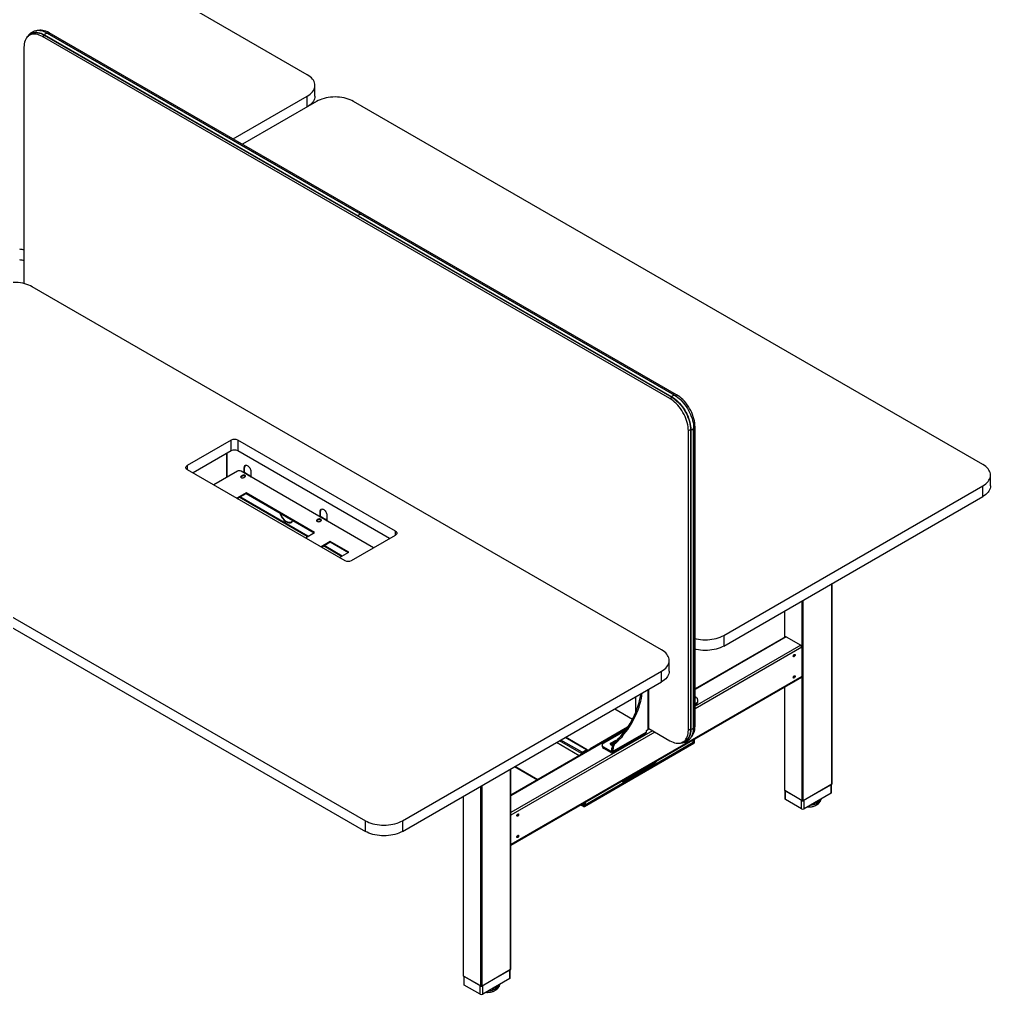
# Model space of a CAD drawing. Header units: millimetres. Extents: x -429 to 14753, y -632 to 5751.
# Drawn here: x 12898 to 14753, y -632 to 1231 of the extents above; entities that cross this region are included whole.
import ezdxf

# ---------------------------------------------------------------- set-up
doc = ezdxf.new("R2010")
doc.units = ezdxf.units.MM
doc.header["$LTSCALE"] = 100

msp = doc.modelspace()

# ---------------------------------------------------------------- linework, layer by layer
at = {"color": 7, "linetype": 'Continuous', "lineweight": -3}
for p, q in [((13448.19, 1125.82), (12246.1, 1819.77)), ((12922.2, 1204.1), (12917.25, 1201.24)), ((12942.25, 1198.76), (12946.22, 1201.06)), ((14140.8, 506.86), (12942.25, 1198.76)), ((12945.79, 1201.62), (13545.06, 855.67)), ((12945.79, 1201.62), (12945.79, 1201.37)), ((12945.79, 1201.37), (13545.06, 855.42)), ((12945.83, 1201.28), (13545.1, 855.33)), ((12945.95, 1202.06), (13545.23, 856.11)), ((12951.28, 1205.14), (13550.55, 859.18)), ((13550.61, 859.16), (12951.34, 1205.11)), ((12952.3, 1204.56), (12954.98, 1206.11)), ((14153.53, 514.2), (12954.98, 1206.11)), ((12906.9, 1178.35), (12906.9, 726.66)), ((13462.83, 1085), (13462.83, 1105.41)), ((13306.48, 1003.19), (13448.19, 1085)), ((13448.19, 1064.59), (13448.19, 1085)), ((13465.86, 1074.8), (13324.15, 992.99)), ((14738.66, 380.85), (13536.57, 1074.8)), ((13550.55, 859.18), (14149.82, 513.23)), ((14149.89, 513.21), (13550.61, 859.16)), ((13545.06, 855.67), (14144.33, 509.71)), ((13545.06, 855.67), (13545.06, 855.42)), ((13545.06, 855.42), (14144.33, 509.47)), ((13545.1, 855.33), (14144.37, 509.38)), ((13545.23, 856.11), (14144.5, 510.16)), ((14124.89, 26.53), (12922.81, 720.48)), ((14140.8, 506.86), (14144.82, 509.18)), ((14144.33, 509.71), (14144.33, 509.47)), ((14144.33, 509.71), (14144.72, 509.49)), ((14150.82, 512.64), (14153.53, 514.2)), ((14176.15, 445.62), (14180.18, 447.94)), ((14180.12, 447.46), (14180.12, -124.94)), ((14180.4, 447.25), (14180.18, 447.37)), ((14180.18, 447.37), (14180.18, -125.02)), ((14180.38, 448.29), (14180.4, 447.25)), ((14186.17, 451.4), (14188.88, 452.97)), ((14186.19, 450.25), (14186.19, -122.15)), ((14186.2, -122.08), (14186.2, 450.31)), ((14188.88, -119.43), (14188.88, 452.97)), ((14176.15, -126.78), (14176.15, 445.62)), ((14180.4, 447.25), (14180.4, -125.14)), ((14180.86, 447.18), (14180.86, -125.22)), ((13302.88, 427.18), (13218.73, 378.6)), ((13302.88, 406.77), (13302.88, 427.18)), ((13616.83, 253.29), (13315.6, 427.18)), ((13315.6, 427.18), (13315.6, 406.77)), ((12357.12, 393.91), (13559.2, -300.04)), ((13302.88, 406.77), (13230.05, 364.72)), ((13293.9, 401.58), (13293.9, 355.94)), ((13294.18, 401.75), (13294.18, 356.1)), ((13605.51, 239.4), (13315.6, 406.77)), ((12357.12, 373.5), (13559.2, -320.45)), ((13218.73, 378.6), (13218.73, 371.26)), ((13328.33, 375.33), (13327.77, 375)), ((13327.77, 365.26), (13327.77, 375)), ((13328.33, 365.25), (13328.33, 375.33)), ((13218.73, 371.26), (13519.96, 197.36)), ((13314.54, 367.86), (13269.58, 341.9)), ((13574.82, 221.68), (13321.61, 367.86)), ((13324.09, 359.9), (13321.97, 358.67)), ((13321.97, 357.86), (13324.09, 359.08)), ((13321.97, 357.86), (13321.97, 358.67)), ((13324.09, 359.08), (13324.09, 359.9)), ((13327.55, 365.16), (13326.92, 364.8)), ((13326.92, 355.82), (13329.04, 357.04)), ((13327.55, 365.16), (13329.32, 364.14)), ((13330.12, 364.22), (13328.35, 365.24)), ((13330.74, 363.33), (13329.32, 364.14)), ((13330.74, 363.33), (13332.86, 362.1)), ((13333.66, 362.18), (13331.54, 363.41)), ((13334.27, 361.29), (13332.86, 362.1)), ((13334.27, 361.29), (13336.39, 360.06)), ((13337.19, 360.14), (13335.07, 361.36)), ((13337.81, 359.24), (13336.39, 360.06)), ((13337.81, 359.24), (13339.57, 358.22)), ((13340.37, 358.3), (13338.61, 359.32)), ((13338.94, 357.86), (13339.57, 358.22)), ((13339.5, 357.53), (13339.57, 357.57)), ((13339.57, 357.57), (13339.57, 358.22)), ((13339.57, 357.57), (13340.14, 357.24)), ((13340.14, 357.24), (13340.49, 357.45)), ((13340.49, 357.04), (13340.14, 357.24)), ((13340.49, 367.65), (13340.49, 357.04)), ((14753.3, 340.03), (14753.3, 360.44)), ((14243.68, 54.29), (14738.66, 340.03)), ((14738.66, 319.62), (14738.66, 340.03)), ((13331.13, 326.44), (13313.75, 316.4)), ((13314.45, 316), (13331.13, 325.62)), ((13448.22, 243), (13318.11, 318.11)), ((13449.35, 243.65), (13319.25, 318.76)), ((13461.95, 250.92), (13331.13, 326.44)), ((13331.13, 325.62), (13331.13, 326.44)), ((13331.13, 325.62), (13461.24, 250.51)), ((14243.68, 33.87), (14738.66, 319.62)), ((13472.51, 281.48), (13471.87, 281.11)), ((13472.51, 281.48), (13474.28, 280.46)), ((13473.29, 291.65), (13472.72, 291.32)), ((13472.72, 281.58), (13472.72, 291.32)), ((13473.29, 281.57), (13473.29, 291.65)), ((13475.08, 280.54), (13473.31, 281.56)), ((13475.69, 279.64), (13474.28, 280.46)), ((13475.69, 279.64), (13477.81, 278.42)), ((13478.61, 278.5), (13476.49, 279.72)), ((13485.45, 283.97), (13485.45, 273.36)), ((13407.67, 271.33), (13407.67, 272.15)), ((13409.08, 271.33), (13409.08, 270.51)), ((13409.08, 270.51), (13409.65, 270.84)), ((13409.65, 271.06), (13409.65, 270.84)), ((13417.02, 270.64), (13418.01, 270.06)), ((13417.38, 270.83), (13417.94, 271.15)), ((13469.05, 276.22), (13466.92, 274.99)), ((13466.92, 274.17), (13469.05, 275.4)), ((13466.92, 274.17), (13466.92, 274.99)), ((13469.05, 275.4), (13469.05, 276.22)), ((13471.87, 272.13), (13474, 273.36)), ((13479.23, 277.6), (13477.81, 278.42)), ((13479.23, 277.6), (13481.35, 276.38)), ((13482.15, 276.46), (13480.03, 277.68)), ((13482.76, 275.56), (13481.35, 276.38)), ((13482.76, 275.56), (13484.53, 274.54)), ((13485.33, 274.62), (13483.56, 275.64)), ((13483.9, 274.17), (13484.53, 274.54)), ((13484.46, 273.85), (13484.53, 273.89)), ((13484.53, 273.89), (13484.53, 274.54)), ((13484.53, 273.89), (13485.1, 273.56)), ((13485.1, 273.56), (13485.45, 273.77)), ((13485.45, 273.36), (13485.1, 273.56)), ((13444.56, 240.89), (13461.95, 250.92)), ((13532.69, 197.36), (13616.83, 245.94)), ((13616.83, 245.94), (13616.83, 253.29)), ((13492, 233.57), (13474.61, 223.54)), ((13475.32, 223.13), (13492, 232.76)), ((13513.63, 205.24), (13478.98, 225.24)), ((13514.76, 205.89), (13480.11, 225.9)), ((13527.35, 213.16), (13492, 233.57)), ((13492, 232.76), (13492, 233.57)), ((13492, 232.76), (13526.65, 212.76)), ((13509.97, 203.13), (13527.35, 213.16)), ((14450.16, -230.31), (14450.16, 153.07)), ((14450.6, -229.7), (14450.6, 153.32)), ((14393.59, -261.74), (14393.59, 120.41)), ((14395.71, -261.74), (14395.71, 121.64)), ((14359.91, 100.97), (14359.91, 50.53)), ((14360.35, 50.78), (14360.35, 101.23)), ((14361.68, 51.55), (14188.88, -48.21)), ((14363.18, 51.4), (14188.88, -49.22)), ((14243.68, 54.29), (14243.68, 33.87)), ((14363.18, 51.4), (14390.76, 35.48)), ((14390.76, 35.48), (14188.88, -81.06)), ((14392.88, 31.8), (14188.88, -85.96)), ((14392.88, 31.8), (14392.88, -24.54)), ((14139.53, -14.3), (14139.53, 6.12)), ((14377.85, 17.01), (14377.82, 17.28)), ((13629.91, -300.04), (14124.89, -14.29)), ((14124.89, -34.71), (14124.89, -14.29)), ((13629.91, -320.45), (14124.89, -34.71)), ((14392.88, -24.54), (13836.83, -345.54)), ((13836.83, -346.56), (14392.26, -25.91)), ((14377.85, -23.82), (14377.82, -23.54)), ((14098.72, -49.81), (14098.72, -125.76)), ((14100.48, -123.31), (14100.48, -48.79)), ((14359.91, -44.58), (14359.91, -241.94)), ((14360.35, -242.56), (14360.35, -44.33)), ((14076.1, -91.5), (14076.1, -62.87)), ((14193.48, -74.33), (14188.88, -76.98)), ((14191.41, -64.74), (14189.28, -63.52)), ((14193.48, -69.32), (14193.48, -74.33)), ((14035.42, -86.36), (14069.32, -105.93)), ((14188.88, -79.01), (14192.23, -77.07)), ((14058.79, -123.31), (13836.83, -251.45)), ((14057.6, -125.01), (13836.83, -252.46)), ((14107.56, -128.01), (13836.83, -284.3)), ((14060.12, -121.35), (13988.63, -162.62)), ((14059.03, -122.96), (13989.48, -163.11)), ((14014.58, -151.48), (14055.57, -127.82)), ((14095.9, -127.39), (14098.72, -125.76)), ((14095.9, -130.66), (14095.9, -127.39)), ((14100.4, -123.87), (14140.8, -147.19)), ((14176.15, -126.78), (14180.12, -124.48)), ((14180.4, -125.14), (14180.18, -125.02)), ((14186.2, -120.98), (14188.88, -119.43)), ((14111.81, -130.46), (13836.83, -289.2)), ((13971.8, -171.69), (13929.7, -147.38)), ((13973.21, -169.24), (13932.53, -145.75)), ((13981.7, -164.34), (13941.02, -140.85)), ((13982.7, -164.24), (13941.6, -140.51)), ((14028.37, -151.48), (14035.79, -147.19)), ((14031.01, -170.15), (14094.65, -133.41)), ((14095.9, -130.66), (14032.26, -167.4)), ((14035.79, -149.64), (14035.79, -147.19)), ((14165.8, -149.67), (14170.74, -146.81)), ((14185.42, -150.11), (14185.42, -145.32)), ((14186.12, -149.55), (14186.12, -144.91)), ((14187.47, -150.07), (14187.47, -144.14)), ((14188.17, -149.66), (14188.17, -143.73)), ((13967.74, -175.87), (13924.04, -150.65)), ((13973.21, -169.24), (13981.7, -164.34)), ((13973.21, -170.05), (13981.7, -165.15)), ((13977.46, -272.12), (14186.76, -151.29)), ((13977.46, -272.94), (14186.76, -152.11)), ((13977.94, -270.69), (14185.28, -151)), ((13978.8, -269.39), (14185.42, -150.11)), ((13982.59, -167.3), (13980.28, -165.97)), ((13983.17, -166.96), (13980.87, -165.63)), ((13981.7, -165.15), (13981.7, -164.34)), ((13982.41, -165.56), (13981.7, -165.15)), ((13983.11, -165.15), (13982.41, -165.56)), ((13982.41, -165.56), (13982.41, -166.52)), ((13983.11, -165.15), (13983.11, -166.93)), ((13988.63, -162.62), (13989.48, -163.11)), ((14011.65, -155.56), (14011.65, -158.01)), ((14028.01, -167.4), (14014.58, -159.64)), ((14014.58, -162.09), (14014.58, -159.64)), ((14028.01, -169.85), (14014.58, -162.09)), ((14028.01, -167.4), (14030.13, -166.17)), ((14028.01, -167.4), (14028.01, -169.85)), ((14028.37, -153.93), (14035.79, -149.64)), ((14028.37, -153.93), (14028.37, -151.48)), ((14030.13, -161.17), (14032.26, -162.39)), ((14030.13, -166.17), (14030.13, -161.17)), ((14030.13, -166.17), (14032.26, -167.4)), ((14032.26, -167.4), (14032.26, -162.39)), ((14037.41, -151.55), (14035.29, -150.33)), ((14035.79, -149.64), (14036.35, -149.37)), ((14186.76, -151.29), (14185.46, -150.54)), ((14187.47, -150.07), (14186.12, -149.29)), ((14186.76, -152.11), (14186.76, -151.29)), ((14187.47, -150.07), (14188.17, -149.66)), ((13972.51, -171.28), (13971.8, -171.69)), ((13971.8, -173.53), (13971.8, -171.69)), ((13972.51, -173.12), (13972.51, -171.28)), ((13974.1, -172.2), (13972.51, -171.28)), ((13973.21, -169.24), (13973.21, -170.05)), ((13976.93, -170.57), (13974.63, -169.24)), ((13836.39, -584.63), (13836.39, -201.25)), ((13836.83, -584.02), (13836.83, -201)), ((13844.25, -196.71), (13887.94, -221.94)), ((13888.53, -221.6), (13844.83, -196.38)), ((14099.43, -196.81), (14064.78, -216.81)), ((14064.78, -217.62), (14099.43, -197.62)), ((14098.72, -197.21), (14099.43, -197.62)), ((14099.43, -197.62), (14099.43, -196.81)), ((14110.39, -190.48), (14100.14, -196.4)), ((14100.14, -197.21), (14110.39, -191.3)), ((14100.14, -196.4), (14100.14, -197.21)), ((14109.68, -190.89), (14110.39, -191.3)), ((14053.07, -223.52), (14053.82, -223.95)), ((14064.08, -217.22), (14053.82, -223.14)), ((14053.82, -223.95), (14064.08, -218.03)), ((14063.37, -217.62), (14064.08, -218.03)), ((14064.08, -218.03), (14064.08, -217.22)), ((14064.78, -216.81), (14064.78, -217.62)), ((13779.82, -616.06), (13779.82, -233.91)), ((13781.94, -616.06), (13781.94, -232.68)), ((14450.16, -230.31), (14395.71, -261.74)), ((14448.74, -231.13), (14397.12, -260.93)), ((14448.74, -247.46), (14448.74, -231.13)), ((14449.77, -246.03), (14449.77, -230.54)), ((13746.15, -253.35), (13746.15, -596.27)), ((13746.59, -596.88), (13746.59, -253.09)), ((14393.59, -261.74), (14360.35, -242.56)), ((14360.74, -242.78), (14360.74, -258.28)), ((14392.17, -260.93), (14361.77, -243.37)), ((14361.77, -259.7), (14361.77, -243.37)), ((14392.17, -277.26), (14361.77, -259.7)), ((14448.74, -247.46), (14397.12, -277.26)), ((13970.32, -269.49), (13976.46, -273.04)), ((13976.04, -272.12), (13970.9, -269.15)), ((13976.04, -266.19), (13976.04, -272.12)), ((13976.04, -272.12), (13976.75, -271.71)), ((13976.75, -265.78), (13976.75, -271.71)), ((13977.46, -272.12), (13976.75, -271.71)), ((13977.46, -272.12), (13977.46, -272.94)), ((13978.8, -264.6), (13978.8, -269.39)), ((14392.17, -277.26), (14392.17, -260.93)), ((14397.12, -277.26), (14397.12, -260.93)), ((13559.2, -320.45), (13559.2, -300.04)), ((13629.91, -300.04), (13629.91, -320.45)), ((13836.39, -584.63), (13781.94, -616.06)), ((13834.97, -585.45), (13783.35, -615.25)), ((13834.97, -601.78), (13834.97, -585.45)), ((13836, -600.35), (13836, -584.86)), ((13779.82, -616.06), (13746.59, -596.88)), ((13746.97, -597.1), (13746.97, -612.6)), ((13778.4, -615.25), (13748, -597.69)), ((13748, -614.03), (13748, -597.69)), ((13778.4, -631.58), (13748, -614.03)), ((13834.97, -601.78), (13783.35, -631.58)), ((13778.4, -631.58), (13778.4, -615.25)), ((13783.35, -631.58), (13783.35, -615.25))]:
    msp.add_line(p, q, dxfattribs=at)
at = {"color": 7, "linetype": 'Continuous', "lineweight": -3, "flags": 128}
for points in [[(12942.25, 1198.76), (12939.17, 1200.39), (12936.11, 1201.69), (12933.1, 1202.65), (12930.16, 1203.28), (12927.31, 1203.56), (12924.57, 1203.5), (12921.97, 1203.09), (12919.53, 1202.33), (12917.25, 1201.24), (12915.17, 1199.81), (12913.29, 1198.07), (12911.63, 1196.02), (12910.21, 1193.69), (12909.03, 1191.08), (12908.1, 1188.22), (12907.43, 1185.12), (12907.03, 1181.83), (12906.9, 1178.35)], [(12915.51, 1200.08), (12916.25, 1200.92), (12918.16, 1202.69), (12920.29, 1204.14), (12922.61, 1205.26), (12925.1, 1206.03), (12927.76, 1206.45), (12930.55, 1206.52), (12933.45, 1206.23), (12936.45, 1205.59), (12939.52, 1204.6), (12942.64, 1203.28), (12945.79, 1201.62)], [(12916.54, 1200.8), (12918.32, 1202.44), (12920.44, 1203.88), (12922.74, 1204.99), (12925.22, 1205.76), (12927.86, 1206.18), (12930.64, 1206.24), (12933.53, 1205.96), (12936.51, 1205.32), (12939.56, 1204.34), (12942.66, 1203.02), (12945.79, 1201.37)], [(12918.92, 1202.2), (12920.53, 1203.66), (12920.77, 1203.84)], [(12920.22, 1202.95), (12920.92, 1203.54), (12922.72, 1204.8)], [(12922.2, 1204.1), (12924.47, 1205.19), (12926.92, 1205.94)], [(12922.23, 1205.59), (12923.62, 1206.1), (12926.06, 1206.71), (12928.65, 1206.99), (12931.35, 1206.96), (12934.15, 1206.6), (12937.03, 1205.93), (12939.97, 1204.95), (12942.95, 1203.65), (12945.95, 1202.06)], [(12954.98, 1206.11), (12951.9, 1207.73), (12948.84, 1209.03), (12945.83, 1210), (12942.89, 1210.63), (12940.04, 1210.91), (12937.3, 1210.85), (12934.7, 1210.43), (12933.8, 1210.2)], [(12951.34, 1205.11), (12951.31, 1205.13), (12951.28, 1205.14)], [(13448.19, 1085), (13451.13, 1086.86), (13453.79, 1088.86), (13456.13, 1090.98), (13458.15, 1093.21), (13459.82, 1095.54), (13461.13, 1097.94), (13462.07, 1100.4), (13462.64, 1102.9), (13462.83, 1105.41), (13462.64, 1107.93), (13462.07, 1110.42), (13461.13, 1112.88), (13459.82, 1115.28), (13458.15, 1117.61), (13456.13, 1119.84), (13453.79, 1121.97), (13451.13, 1123.97), (13448.19, 1125.82)], [(13462.83, 1085), (13462.64, 1082.48), (13462.07, 1079.99), (13461.13, 1077.53), (13459.82, 1075.13), (13458.15, 1072.8), (13456.13, 1070.57), (13453.79, 1068.44), (13451.13, 1066.44), (13448.63, 1064.85)], [(13536.57, 1074.8), (13533.36, 1076.5), (13529.9, 1078.03), (13526.22, 1079.38), (13522.35, 1080.55), (13518.32, 1081.51), (13514.16, 1082.27), (13509.9, 1082.81), (13505.58, 1083.14), (13501.22, 1083.25), (13496.86, 1083.14), (13492.54, 1082.81), (13488.28, 1082.27), (13484.12, 1081.51), (13480.09, 1080.55), (13476.22, 1079.38), (13472.54, 1078.03), (13469.08, 1076.5), (13465.86, 1074.8)], [(13550.61, 859.16), (13550.59, 859.17), (13550.55, 859.18)], [(12922.81, 720.48), (12919.59, 722.18), (12916.13, 723.71), (12912.45, 725.06), (12908.58, 726.22), (12904.55, 727.19), (12900.39, 727.95), (12896.13, 728.49), (12891.81, 728.82), (12887.45, 728.93), (12883.09, 728.82), (12878.77, 728.49), (12874.51, 727.95), (12870.35, 727.19), (12866.32, 726.22), (12862.45, 725.06), (12858.77, 723.71), (12855.31, 722.18), (12852.09, 720.48)], [(14176.15, 445.62), (14176.02, 449.26), (14175.62, 453.02), (14174.95, 456.88), (14174.02, 460.81), (14172.84, 464.79), (14171.42, 468.77), (14169.76, 472.73), (14167.88, 476.64), (14165.8, 480.47), (14163.52, 484.19), (14161.08, 487.77), (14158.47, 491.18), (14155.74, 494.41), (14152.89, 497.41), (14149.95, 500.18), (14146.94, 502.69), (14143.88, 504.92), (14140.8, 506.86)], [(14144.33, 509.47), (14147.46, 507.51), (14150.56, 505.25), (14153.61, 502.7), (14156.59, 499.89), (14159.48, 496.84), (14162.26, 493.57), (14164.9, 490.11), (14167.38, 486.48), (14169.68, 482.71), (14171.8, 478.83), (14173.7, 474.86), (14175.38, 470.85), (14176.82, 466.81), (14178.02, 462.78), (14178.96, 458.79), (14179.64, 454.88), (14180.05, 451.06), (14180.18, 447.37)], [(14144.5, 510.16), (14147.5, 508.28), (14150.48, 506.13), (14153.43, 503.72), (14156.31, 501.07), (14159.11, 498.19), (14161.81, 495.11), (14164.39, 491.84), (14166.83, 488.41), (14169.13, 484.84), (14171.25, 481.16), (14173.19, 477.39), (14174.94, 473.56), (14176.48, 469.69), (14177.8, 465.81), (14178.89, 461.95), (14179.75, 458.13), (14180.37, 454.37), (14180.74, 450.71), (14180.86, 447.18)], [(14144.72, 509.49), (14147.48, 507.74), (14150.59, 505.47), (14153.67, 502.91), (14156.67, 500.08), (14159.57, 497.01), (14162.36, 493.73), (14165.02, 490.24), (14167.51, 486.59), (14169.83, 482.8), (14171.96, 478.89), (14173.87, 474.9), (14175.56, 470.86), (14177.02, 466.8), (14178.22, 462.75), (14179.17, 458.74), (14179.85, 454.8), (14180.26, 450.96), (14180.38, 448.29)], [(14149.82, 513.23), (14152.83, 511.35), (14155.81, 509.2), (14158.75, 506.79), (14161.63, 504.14), (14164.43, 501.26), (14167.13, 498.18), (14169.71, 494.91), (14172.16, 491.48), (14174.45, 487.92), (14176.58, 484.23), (14178.52, 480.47), (14180.26, 476.63), (14181.8, 472.76), (14183.12, 468.88), (14184.22, 465.02), (14185.07, 461.2), (14185.69, 457.45), (14186.06, 453.79), (14186.19, 450.25)], [(14149.89, 513.21), (14149.86, 513.22), (14149.82, 513.23)], [(14188.88, 452.97), (14188.75, 456.6), (14188.34, 460.37), (14187.68, 464.23), (14186.75, 468.16), (14185.57, 472.13), (14184.14, 476.11), (14182.49, 480.08), (14180.61, 483.99), (14178.53, 487.81), (14176.25, 491.53), (14173.8, 495.11), (14171.2, 498.53), (14168.47, 501.75), (14165.62, 504.76), (14162.68, 507.53), (14159.66, 510.04), (14156.61, 512.27), (14153.53, 514.2)], [(14186.2, 450.31), (14186.2, 450.28), (14186.19, 450.25)], [(13218.73, 371.26), (13217.61, 372.04), (13216.78, 372.94), (13216.27, 373.92), (13216.09, 374.93), (13216.27, 375.94), (13216.78, 376.92), (13217.61, 377.82), (13218.73, 378.6)], [(13327.77, 375), (13327.9, 376.45), (13328.32, 377.67), (13328.98, 378.62), (13329.87, 379.25), (13330.95, 379.53), (13332.16, 379.45), (13333.46, 379.02), (13334.79, 378.25), (13336.1, 377.18), (13337.31, 375.86), (13338.39, 374.33), (13339.28, 372.68), (13339.94, 370.96), (13340.35, 369.26), (13340.49, 367.65)], [(14738.66, 340.03), (14741.6, 341.89), (14744.26, 343.88), (14746.6, 346.01), (14748.62, 348.24), (14750.29, 350.57), (14751.6, 352.97), (14752.54, 355.43), (14753.11, 357.92), (14753.3, 360.44), (14753.11, 362.95), (14752.54, 365.45), (14751.6, 367.91), (14750.29, 370.31), (14748.62, 372.64), (14746.6, 374.87), (14744.26, 377), (14741.6, 378.99), (14738.66, 380.85)], [(13321.97, 358.67), (13321.27, 358.1), (13320.96, 357.42), (13321.06, 356.72), (13321.58, 356.09), (13322.43, 355.59), (13323.54, 355.29), (13324.75, 355.23), (13325.92, 355.41), (13326.92, 355.82)], [(13321.01, 356.84), (13321.27, 357.28), (13321.97, 357.86)], [(13329.04, 357.04), (13329.74, 357.61), (13330.05, 358.29), (13329.94, 358.99), (13329.43, 359.63), (13328.57, 360.12), (13327.47, 360.42), (13326.26, 360.48), (13325.08, 360.3), (13324.09, 359.9)], [(13324.09, 359.08), (13325.08, 359.48), (13326.26, 359.66), (13327.47, 359.6), (13328.57, 359.31), (13329.43, 358.81), (13329.94, 358.17), (13329.99, 358.06)], [(13328.9, 359), (13327.86, 359.46), (13327.14, 359.65)], [(13329.98, 358.04), (13329.69, 358.4), (13328.9, 359)], [(13329.77, 357.66), (13329.69, 357.74), (13328.9, 358.35)], [(14753.3, 340.03), (14753.11, 337.51), (14752.54, 335.01), (14751.6, 332.55), (14750.29, 330.15), (14748.62, 327.83), (14746.6, 325.59), (14744.26, 323.47), (14741.6, 321.47), (14738.66, 319.62)], [(13472.72, 291.32), (13472.86, 292.77), (13473.27, 293.99), (13473.94, 294.94), (13474.83, 295.57), (13475.9, 295.85), (13477.12, 295.77), (13478.42, 295.34), (13479.75, 294.57), (13481.05, 293.5), (13482.27, 292.17), (13483.34, 290.65), (13484.24, 288.99), (13484.9, 287.28), (13485.31, 285.58), (13485.45, 283.97)], [(13404.8, 274.37), (13406.28, 273.07), (13407.67, 272.03)], [(13420.22, 274.19), (13419.59, 272.98), (13418.59, 271.75), (13417.38, 270.83), (13415.97, 270.24), (13414.4, 269.99), (13412.71, 270.09), (13410.92, 270.54), (13409.08, 271.33)], [(13409.08, 270.51), (13411.03, 269.67), (13412.93, 269.19), (13414.73, 269.08), (13416.39, 269.34), (13417.88, 269.96), (13419.16, 270.94), (13420.22, 272.25), (13420.98, 273.76)], [(13466.92, 274.99), (13466.23, 274.42), (13465.91, 273.74), (13466.02, 273.04), (13466.53, 272.4), (13467.39, 271.91), (13468.49, 271.61), (13469.7, 271.55), (13470.88, 271.73), (13471.87, 272.13)], [(13465.97, 273.15), (13466.23, 273.6), (13466.92, 274.17)], [(13474, 273.36), (13474.69, 273.93), (13475.01, 274.61), (13474.9, 275.31), (13474.39, 275.95), (13473.53, 276.44), (13472.43, 276.74), (13471.22, 276.8), (13470.04, 276.62), (13469.05, 276.22)], [(13469.05, 275.4), (13470.04, 275.8), (13471.22, 275.98), (13472.43, 275.92), (13473.53, 275.63), (13474.39, 275.13), (13474.9, 274.49), (13474.95, 274.38)], [(13473.85, 275.32), (13472.81, 275.77), (13472.09, 275.96)], [(13474.94, 274.35), (13474.64, 274.72), (13473.85, 275.32)], [(13474.73, 273.98), (13474.64, 274.06), (13473.85, 274.66)], [(13616.83, 253.29), (13617.95, 252.5), (13618.78, 251.6), (13619.29, 250.63), (13619.47, 249.61), (13619.29, 248.6), (13618.78, 247.62), (13617.95, 246.73), (13616.83, 245.94)], [(14188.88, 48.1), (14191.22, 47.57), (14195.38, 46.82), (14199.64, 46.27), (14203.97, 45.94), (14208.33, 45.83), (14212.68, 45.94), (14217.01, 46.27), (14221.27, 46.82), (14225.43, 47.57), (14229.46, 48.54), (14233.33, 49.7), (14237, 51.05), (14240.47, 52.58), (14243.68, 54.29)], [(14124.89, -14.29), (14127.83, -12.44), (14130.49, -10.44), (14132.83, -8.31), (14134.85, -6.08), (14136.52, -3.75), (14137.83, -1.35), (14138.77, 1.11), (14139.34, 3.6), (14139.53, 6.12), (14139.34, 8.63), (14138.77, 11.13), (14137.83, 13.59), (14136.52, 15.99), (14134.85, 18.32), (14132.83, 20.55), (14130.49, 22.67), (14127.83, 24.67), (14124.89, 26.53)], [(14243.68, 33.87), (14240.47, 32.17), (14237, 30.64), (14233.33, 29.29), (14229.46, 28.12), (14225.43, 27.16), (14221.27, 26.4), (14217.01, 25.86), (14212.68, 25.53), (14208.33, 25.42), (14203.97, 25.53), (14199.64, 25.86), (14195.38, 26.4), (14191.22, 27.16), (14188.88, 27.69)], [(14376.62, 14.66), (14376.75, 15.52), (14377.13, 16.4), (14377.71, 17.17), (14378.38, 17.72), (14379.06, 17.96), (14379.63, 17.84), (14380.02, 17.4), (14380.15, 16.7), (14380.02, 15.84), (14379.63, 14.96), (14379.06, 14.18), (14378.38, 13.64), (14377.71, 13.4), (14377.13, 13.51), (14376.75, 13.95), (14376.62, 14.66)], [(14139.53, -14.3), (14139.34, -16.81), (14138.77, -19.31), (14137.83, -21.77), (14136.52, -24.17), (14134.85, -26.49), (14132.83, -28.73), (14130.49, -30.85), (14127.83, -32.85), (14124.89, -34.71)], [(14376.62, -26.17), (14376.75, -25.31), (14377.13, -24.43), (14377.71, -23.65), (14378.38, -23.11), (14379.06, -22.87), (14379.63, -22.98), (14380.02, -23.42), (14380.15, -24.13), (14380.02, -24.99), (14379.63, -25.87), (14379.06, -26.64), (14378.38, -27.19), (14377.71, -27.42), (14377.13, -27.31), (14376.75, -26.87), (14376.62, -26.17)], [(14037.41, -151.55), (14041.49, -147.72), (14045.48, -143.66), (14049.38, -139.38), (14053.16, -134.89), (14056.81, -130.22), (14060.32, -125.38), (14063.68, -120.39), (14066.87, -115.27), (14069.89, -110.03), (14072.71, -104.7), (14075.34, -99.29), (14077.76, -93.82), (14079.96, -88.32), (14081.94, -82.81), (14083.68, -77.29), (14085.19, -71.81), (14086.45, -66.36), (14087.46, -60.99), (14088.2, -55.89)], [(14035.29, -150.33), (14039.37, -146.5), (14043.36, -142.43), (14047.26, -138.15), (14051.04, -133.67), (14054.69, -129), (14058.2, -124.16), (14061.56, -119.17), (14064.75, -114.04), (14067.76, -108.8), (14070.59, -103.47), (14073.22, -98.06), (14075.64, -92.6), (14077.84, -87.1), (14079.82, -81.58), (14081.56, -76.07), (14083.07, -70.58), (14084.33, -65.14), (14085.34, -59.76), (14085.72, -57.32)], [(14189.28, -63.52), (14189.16, -63.45), (14188.88, -63.32)], [(14188.88, -64.33), (14189.39, -64.28), (14190.39, -64.36), (14191.28, -64.67), (14192.04, -65.22), (14192.66, -65.98), (14193.11, -66.93), (14193.38, -68.06), (14193.48, -69.32)], [(14140.8, -147.19), (14143.88, -148.82), (14146.94, -150.12), (14149.95, -151.08), (14152.89, -151.71), (14155.74, -151.99), (14158.47, -151.93), (14161.08, -151.52), (14163.52, -150.76), (14165.8, -149.67), (14167.88, -148.24), (14169.76, -146.5), (14171.42, -144.45), (14172.84, -142.12), (14174.02, -139.51), (14174.95, -136.65), (14175.62, -133.56), (14176.02, -130.26), (14176.15, -126.78)], [(14180.4, -125.14), (14180.26, -128.69), (14179.85, -132.06), (14179.17, -135.21), (14178.22, -138.13), (14177.02, -140.79), (14175.56, -143.18), (14173.87, -145.26), (14171.96, -147.04), (14169.83, -148.49), (14167.51, -149.61), (14165.02, -150.38), (14163.93, -150.6)], [(14180.18, -125.02), (14180.05, -128.55), (14179.64, -131.89), (14178.96, -135.03), (14178.02, -137.93), (14176.82, -140.58), (14175.38, -142.95), (14173.7, -145.02), (14171.8, -146.79), (14169.68, -148.23), (14167.38, -149.34), (14165.06, -150.07)], [(14180.19, -124.85), (14180.05, -128.37), (14179.65, -131.7), (14178.97, -134.82), (14178.04, -137.71), (14176.84, -140.35), (14175.41, -142.71), (14173.73, -144.78), (14171.84, -146.54), (14169.73, -147.97), (14167.43, -149.08), (14165.93, -149.59)], [(14180.86, -125.22), (14180.74, -128.62), (14180.37, -131.85), (14179.75, -134.89), (14178.89, -137.72), (14177.8, -140.32), (14176.48, -142.68), (14174.94, -144.77), (14173.22, -146.56)], [(14182.03, -139.62), (14182.49, -139.15), (14184.14, -137.11), (14185.57, -134.77), (14186.75, -132.16), (14187.68, -129.3), (14188.34, -126.21), (14188.75, -122.91), (14188.88, -119.43)], [(14186.2, -122.08), (14186.2, -122.11), (14186.19, -122.15)], [(14169.81, -147.93), (14169.54, -148.04), (14167.46, -148.7)], [(14171.61, -146.71), (14169.62, -147.64), (14168.77, -147.95)], [(14174.7, -143.65), (14172.83, -145.39), (14170.75, -146.81), (14170.74, -146.81)], [(13989.48, -163.11), (13988.79, -163.59), (13988.36, -163.97)], [(14014.58, -159.64), (14013.33, -158.77), (14012.41, -157.77), (14011.84, -156.69), (14011.65, -155.56), (14011.84, -154.43), (14012.41, -153.35), (14013.33, -152.35), (14014.58, -151.48)], [(14031.24, -156.15), (14030.07, -155.99), (14028.88, -155.61), (14027.92, -155.06), (14027.28, -154.38), (14026.99, -153.61), (14027.08, -152.83), (14027.56, -152.1), (14028.37, -151.48)], [(14027.48, -154.64), (14027.56, -154.55), (14028.37, -153.93)], [(14429.63, -258.49), (14429.35, -259.6), (14428.65, -261.26), (14427.6, -262.86), (14426.22, -264.37), (14424.54, -265.77), (14422.58, -267.05), (14420.36, -268.18), (14417.93, -269.16), (14415.31, -269.95), (14412.54, -270.55), (14409.67, -270.96), (14407.75, -271.12)], [(14428.44, -259.18), (14427.6, -260.41), (14426.22, -261.92), (14424.54, -263.32), (14422.58, -264.6), (14420.36, -265.74), (14417.93, -266.71), (14415.31, -267.5), (14413.19, -267.98)], [(13848.41, -290.27), (13848.54, -289.41), (13848.93, -288.53), (13849.5, -287.75), (13850.18, -287.21), (13850.85, -286.97), (13851.43, -287.08), (13851.81, -287.53), (13851.94, -288.23), (13851.81, -289.09), (13851.43, -289.97), (13850.85, -290.75), (13850.18, -291.29), (13849.5, -291.53), (13848.93, -291.41), (13848.54, -290.97), (13848.41, -290.27)], [(13559.2, -300.04), (13562.42, -301.74), (13565.88, -303.27), (13569.56, -304.62), (13573.43, -305.78), (13577.46, -306.75), (13581.62, -307.51), (13585.87, -308.05), (13590.2, -308.38), (13594.56, -308.49), (13598.91, -308.38), (13603.24, -308.05), (13607.5, -307.51), (13611.66, -306.75), (13615.69, -305.78), (13619.56, -304.62), (13623.24, -303.27), (13626.7, -301.74), (13629.91, -300.04)], [(13629.91, -320.45), (13626.7, -322.15), (13623.24, -323.68), (13619.56, -325.04), (13615.69, -326.2), (13611.66, -327.16), (13607.5, -327.92), (13603.24, -328.46), (13598.91, -328.79), (13594.56, -328.9), (13590.2, -328.79), (13585.87, -328.46), (13581.62, -327.92), (13577.46, -327.16), (13573.43, -326.2), (13569.56, -325.04), (13565.88, -323.68), (13562.42, -322.15), (13559.2, -320.45)], [(13848.41, -331.1), (13848.54, -330.24), (13848.93, -329.35), (13849.5, -328.58), (13850.18, -328.04), (13850.85, -327.8), (13851.43, -327.91), (13851.81, -328.35), (13851.94, -329.06), (13851.81, -329.92), (13851.43, -330.8), (13850.85, -331.57), (13850.18, -332.12), (13849.5, -332.35), (13848.93, -332.24), (13848.54, -331.8), (13848.41, -331.1)], [(13815.86, -612.81), (13815.59, -613.92), (13814.88, -615.58), (13813.83, -617.18), (13812.45, -618.69), (13810.77, -620.1), (13808.81, -621.37), (13806.6, -622.51), (13804.16, -623.48), (13801.54, -624.27), (13798.78, -624.88), (13795.9, -625.28), (13793.98, -625.44)], [(13814.67, -613.5), (13813.83, -614.73), (13812.45, -616.24), (13810.77, -617.65), (13808.81, -618.92), (13806.6, -620.06), (13804.16, -621.03), (13801.54, -621.82), (13799.42, -622.3)]]:
    msp.add_lwpolyline(points, dxfattribs=at)
at = {"color": 7, "linetype": 'Continuous', "lineweight": -3}
for centre, radius, start, end in [((12929.18, 1189.15), 17.86, 112.92482, 145.84037), ((12929.89, 1187.73), 18.47, 83.85377, 132.59793), ((12932.12, 1173.01), 37.41, 59.19192, 77.9383), ((12946.55, 1201.59), 0.763, 141.30471, 177.43), ((12945.89, 1201.36), 0.1, 174.19564, 234.49218), ((12951.47, 1198.66), 6.48, 91.67597, 148.31865), ((13550.74, 852.71), 6.48, 91.67597, 148.31865), ((13545.82, 855.63), 0.763, 141.30471, 177.43), ((13545.16, 855.41), 0.1, 174.19564, 234.49218), ((12916.94, 869.48), 78.62, 256.36927, 262.66136), ((12916.94, 849.07), 78.62, 256.36927, 262.66136), ((14145.1, 509.68), 0.763, 141.30471, 177.43), ((14144.43, 509.46), 0.1, 174.19564, 234.49218), ((14150.01, 506.75), 6.48, 91.67597, 148.31865), ((14180.22, 447.47), 0.1, 185.51136, 245.80878), ((14180.67, 453.65), 6.48, 271.68015, 328.31448), ((13309.24, 414.9), 13.83, 62.60967, 117.39033), ((14180.75, 447.93), 0.763, 242.57351, 278.69449), ((13309.24, 394.48), 13.83, 62.60967, 117.39033), ((13332.92, 375.77), 4.61, 130.56272, 185.49368), ((13318.08, 361.03), 7.69, 62.60967, 117.39033), ((13325.48, 351.65), 7.52, 62.97952, 101.60985), ((13328.02, 364.51), 0.805, 65.69288, 125.61758), ((13329.76, 363.6), 0.699, 350.78596, 129.20329), ((13331.2, 362.67), 0.805, 65.69288, 125.61758), ((13333.3, 361.56), 0.699, 350.78596, 129.20329), ((13334.74, 360.63), 0.805, 65.69288, 125.61758), ((13336.83, 359.52), 0.699, 350.78596, 129.20329), ((13338.28, 358.59), 0.805, 65.69288, 125.61758), ((13340.03, 357.66), 0.724, 49.73343, 128.49886), ((13339.8, 357.3), 0.349, 350.78596, 129.20329), ((13424.9, 296.06), 30.14, 194.90276, 235.12809), ((13424.05, 295.56), 28.57, 195.60819, 235.01787), ((13472.98, 280.83), 0.805, 65.69288, 125.61758), ((13477.88, 292.09), 4.61, 130.56272, 185.49368), ((13474.72, 279.92), 0.699, 350.78596, 129.20329), ((13476.16, 278.99), 0.805, 65.69288, 125.61758), ((13414.58, 278.62), 9.21, 237.62188, 292.83499), ((13414.55, 276.87), 6.65, 300.69767, 334.49512), ((13470.44, 267.97), 7.52, 62.97952, 101.60985), ((13478.26, 277.88), 0.699, 350.78596, 129.20329), ((13479.7, 276.95), 0.805, 65.69288, 125.61758), ((13481.79, 275.84), 0.699, 350.78596, 129.20329), ((13483.23, 274.91), 0.805, 65.69288, 125.61758), ((13484.98, 273.97), 0.724, 49.73343, 128.49886), ((13484.75, 273.62), 0.349, 350.78596, 129.20329), ((13526.32, 209.64), 13.83, 242.60967, 297.39033), ((14362.3, 50.17), 1.51, 54.38242, 114.30712), ((14388.28, 31.59), 4.61, 2.60548, 57.39452), ((14375.68, 17.24), 3.33, 287.90667, 12.09871), ((14376.09, 17.02), 1.77, 290.71777, 359.37712), ((14375.68, -23.59), 3.33, 287.90667, 12.09871), ((14376.09, -23.8), 1.77, 290.71777, 359.37712), ((14391.45, -24.72), 1.44, 304.05635, 7.25583), ((14190.54, -74.65), 2.96, 305.01333, 6.29885), ((14097.48, -123.01), 3.02, 294.37466, 354.3052), ((14180.22, -124.93), 0.1, 185.51136, 245.80878), ((14180.75, -124.47), 0.763, 242.57351, 278.69449), ((14180.67, -118.74), 6.48, 271.68015, 328.31448), ((14149.03, -122.7), 37.16, 341.31519, 0.84584), ((14039.06, -153.39), 7, 86.60656, 117.80957), ((14092.96, -130.98), 2.96, 305.01333, 6.29885), ((14161.3, -133.34), 17.8, 274.14028, 312.05502), ((13982.25, -165.01), 0.873, 350.78596, 129.20329), ((13981.97, -165.49), 0.437, 350.78596, 129.20329), ((13992.44, -168.74), 7.21, 121.95194, 151.06898), ((14016.65, -157.51), 5.03, 185.6948, 245.62534), ((14028.84, -166.38), 1.31, 230.79671, 9.21404), ((14029.67, -167.82), 2.62, 230.79671, 9.21404), ((14045.79, -161.97), 15.67, 132.03259, 177.06723), ((14032.65, -153.72), 1.96, 122.50021, 237.30215), ((14033.92, -156.07), 3.57, 100.22472, 151.72879), ((14047.91, -163.19), 15.67, 132.03259, 177.06723), ((14035.23, -157.86), 6.89, 95.24874, 112.75758), ((14185.1, -149.52), 3.07, 302.60548, 357.39452), ((14185.93, -150), 1.54, 302.60548, 357.39452), ((13974.87, -171.83), 3.07, 122.60548, 177.39452), ((13974.04, -171.35), 1.54, 122.60548, 177.39452), ((14102.39, -178.7), 14.92, 302.40321, 332.38733), ((14103.62, -179.59), 12.82, 301.87277, 329.00086), ((14051.14, -219.33), 4.65, 250.68105, 305.1694), ((14050.94, -220.07), 4.84, 241.04981, 306.64644), ((14049.91, -219.31), 5.11, 255.95188, 298.87397), ((14360.67, -241.87), 0.754, 185.6948, 245.62534), ((14449.84, -229.62), 0.754, 294.37466, 354.3052), ((14362.49, -258.1), 1.76, 185.6948, 245.62534), ((14448.02, -245.85), 1.76, 294.37466, 354.3052), ((13976.9, -272.26), 0.873, 170.78596, 309.20329), ((13977.18, -271.78), 0.437, 170.78596, 309.20329), ((14394.65, -272.48), 5.38, 242.60967, 297.39033), ((14394.65, -259.7), 2.31, 242.60967, 297.39033), ((13847.47, -287.69), 3.33, 287.90667, 12.09871), ((13847.97, -287.97), 1.67, 288.69061, 11.31476), ((13847.47, -328.52), 3.33, 287.90667, 12.09871), ((13847.97, -328.8), 1.67, 288.69062, 11.31476), ((13746.9, -596.19), 0.754, 185.6948, 245.62534), ((13836.08, -583.94), 0.754, 294.37466, 354.3052), ((13748.73, -612.42), 1.76, 185.6948, 245.62534), ((13834.25, -600.18), 1.76, 294.37466, 354.3052), ((13780.88, -626.8), 5.38, 242.60967, 297.39033), ((13780.88, -614.02), 2.31, 242.60967, 297.39033)]:
    msp.add_arc(centre, radius, start, end, dxfattribs=at)
for points, knots in [([(12940, 1209.54), (12939.36, 1209.67), (12937.7, 1210.01), (12935.06, 1210.19), (12932.13, 1210.13), (12929.3, 1209.73), (12926.62, 1209.03), (12924.1, 1208.04), (12921.74, 1206.76), (12919.57, 1205.23), (12917.58, 1203.45), (12915.81, 1201.42), (12914.56, 1199.72), (12913.98, 1198.66), (12913.84, 1198.41)], [0, 0, 0, 0, 0.0610441, 0.1581022, 0.2534231, 0.3468173, 0.4383467, 0.5283091, 0.6171754, 0.7055162, 0.7937867, 0.8825386, 0.9723072, 1, 1, 1, 1]), ([(14161.94, -151.2), (14162.52, -151.19), (14164.05, -151.18), (14166.47, -150.81), (14169.15, -150.12), (14171.68, -149.12), (14174.03, -147.85), (14176.21, -146.31), (14178.19, -144.53), (14179.98, -142.51), (14181.57, -140.26), (14182.93, -137.77), (14183.81, -135.87), (14184.16, -134.75), (14184.21, -134.59)], [0, 0, 0, 0, 0.0572447, 0.1530317, 0.2469062, 0.3391736, 0.4303169, 0.5209211, 0.6114532, 0.7024791, 0.7945476, 0.8880853, 0.9833436, 1, 1, 1, 1]), ([(14185.42, -150.11), (14185.45, -150.29), (14185.51, -150.65), (14185.42, -150.94), (14185.29, -150.97), (14185.27, -150.97)], [0, 0, 0, 0, 0.4452865, 0.8906282, 1, 1, 1, 1]), ([(14186.09, -149.54), (14186.09, -149.62), (14186.07, -149.79), (14185.78, -149.99), (14185.51, -150.08), (14185.42, -150.11)], [0, 0, 0, 0, 0.3355556, 0.7802106, 1, 1, 1, 1]), ([(14403.32, -273.68), (14403.33, -273.68), (14404.26, -273.76), (14406.14, -273.74), (14408.91, -273.59), (14411.65, -273.22), (14414.31, -272.65), (14416.88, -271.87), (14419.33, -270.89), (14421.61, -269.69), (14423.7, -268.29), (14425.47, -266.75), (14426.92, -265.11), (14428.06, -263.43), (14428.92, -261.62), (14429.47, -259.96), (14429.59, -258.88), (14429.63, -258.49)], [0, 0, 0, 0, 0.0009058, 0.0762422, 0.1516367, 0.2272185, 0.3031591, 0.3796351, 0.4567904, 0.5346761, 0.6131339, 0.6913643, 0.7602971, 0.8269326, 0.8915151, 0.9610374, 1, 1, 1, 1]), ([(13978.8, -269.39), (13978.58, -269.55), (13978.15, -269.87), (13977.4, -270.16), (13976.93, -270.23), (13976.75, -270.25)], [0, 0, 0, 0, 0.3740286, 0.7481036, 1, 1, 1, 1]), ([(13976.75, -270.84), (13976.87, -270.87), (13977.25, -270.95), (13977.81, -270.8), (13978.36, -270.41), (13978.67, -269.89), (13978.77, -269.51), (13978.8, -269.39)], [0, 0, 0, 0, 0.125517, 0.3757774, 0.626038, 0.8762983, 1, 1, 1, 1]), ([(13789.55, -628), (13789.56, -628), (13790.49, -628.08), (13792.37, -628.06), (13795.14, -627.91), (13797.88, -627.54), (13800.55, -626.97), (13803.12, -626.19), (13805.56, -625.21), (13807.84, -624.01), (13809.93, -622.61), (13811.7, -621.07), (13813.15, -619.43), (13814.29, -617.75), (13815.16, -615.94), (13815.7, -614.28), (13815.82, -613.2), (13815.86, -612.81)], [0, 0, 0, 0, 0.0009058, 0.0762422, 0.1516367, 0.2272185, 0.3031591, 0.3796351, 0.4567904, 0.5346761, 0.6131339, 0.6913643, 0.7602971, 0.8269326, 0.8915151, 0.9610374, 1, 1, 1, 1])]:
    msp.add_open_spline(points, degree=3, knots=knots, dxfattribs=at)

doc.saveas('drawing.dxf')
